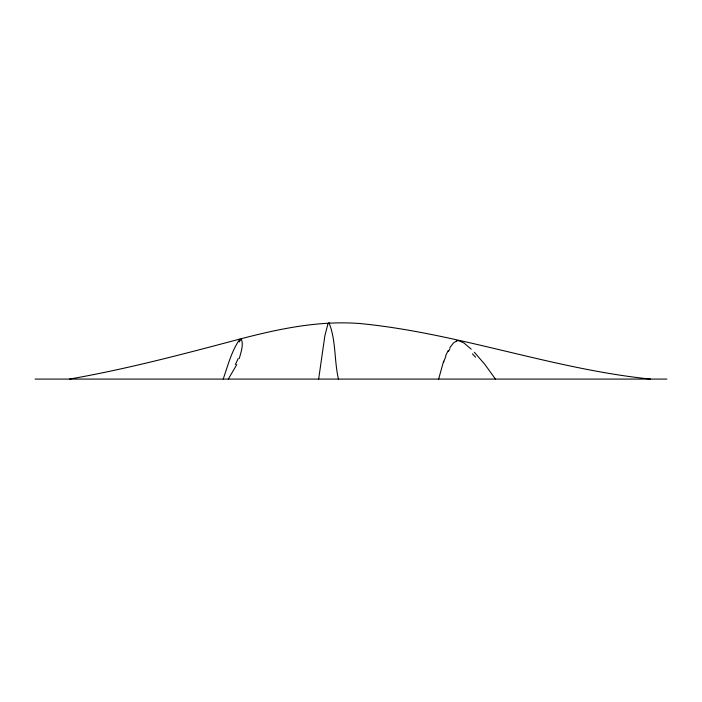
<?xml version="1.0" encoding="UTF-8"?>
<svg xmlns="http://www.w3.org/2000/svg" width="702" height="702" viewBox="0 0 702 702"><rect width="100%" height="100%" fill="white"/><g stroke="black" fill="none" stroke-linecap="round" stroke-linejoin="round"><path stroke-width="1.05" d="M318.647 379.08L324.842 335.925L327.992 323.596M438.645 379.08L443.603 361.205M223.192 379.08C227.904 365.584 231.502 350.974 239.865 339.171M239.321 358.441C240.891 352.281 243.831 344.963 241.234 338.829M445.752 355.545L448.183 350.509M236.811 364.531L228.308 379.08M449.824 347.683L453.387 343.05L456.405 341.049M69.559 379.08C124.789 369.427 179.071 355.203 233.213 340.83C274.543 329.764 317.172 320.138 360.249 323.561C458.555 333.143 552.316 369.041 650.517 379.08M35.1 379.08L666.9 379.08M459.082 340.786L464.004 343.015L471.226 349.184M329.089 322.999C336.1 340.409 334.161 360.925 338.461 379.08M474.341 352.272L484.819 364.347L495.436 379.08M443.743 361.995A171.542 35.942 86.6 0 1 445.858 356.247M448.394 351.597A241.216 55.142 83.5 0 1 450.008 348.657M456.414 341.102A96.771 22.99 81 0 1 459.064 340.707M472.42 353.861A412.443 80.098 71.2 0 1 475.561 357.213M238.18 358.432A315.628 117.918 -3 0 1 235.31 364.487M239.171 341.971A93.006 8.108 -74.6 0 1 241.032 339.592M327.992 323.806A70.2 6.151 -89 0 1 329.089 322.955"/></g></svg>
